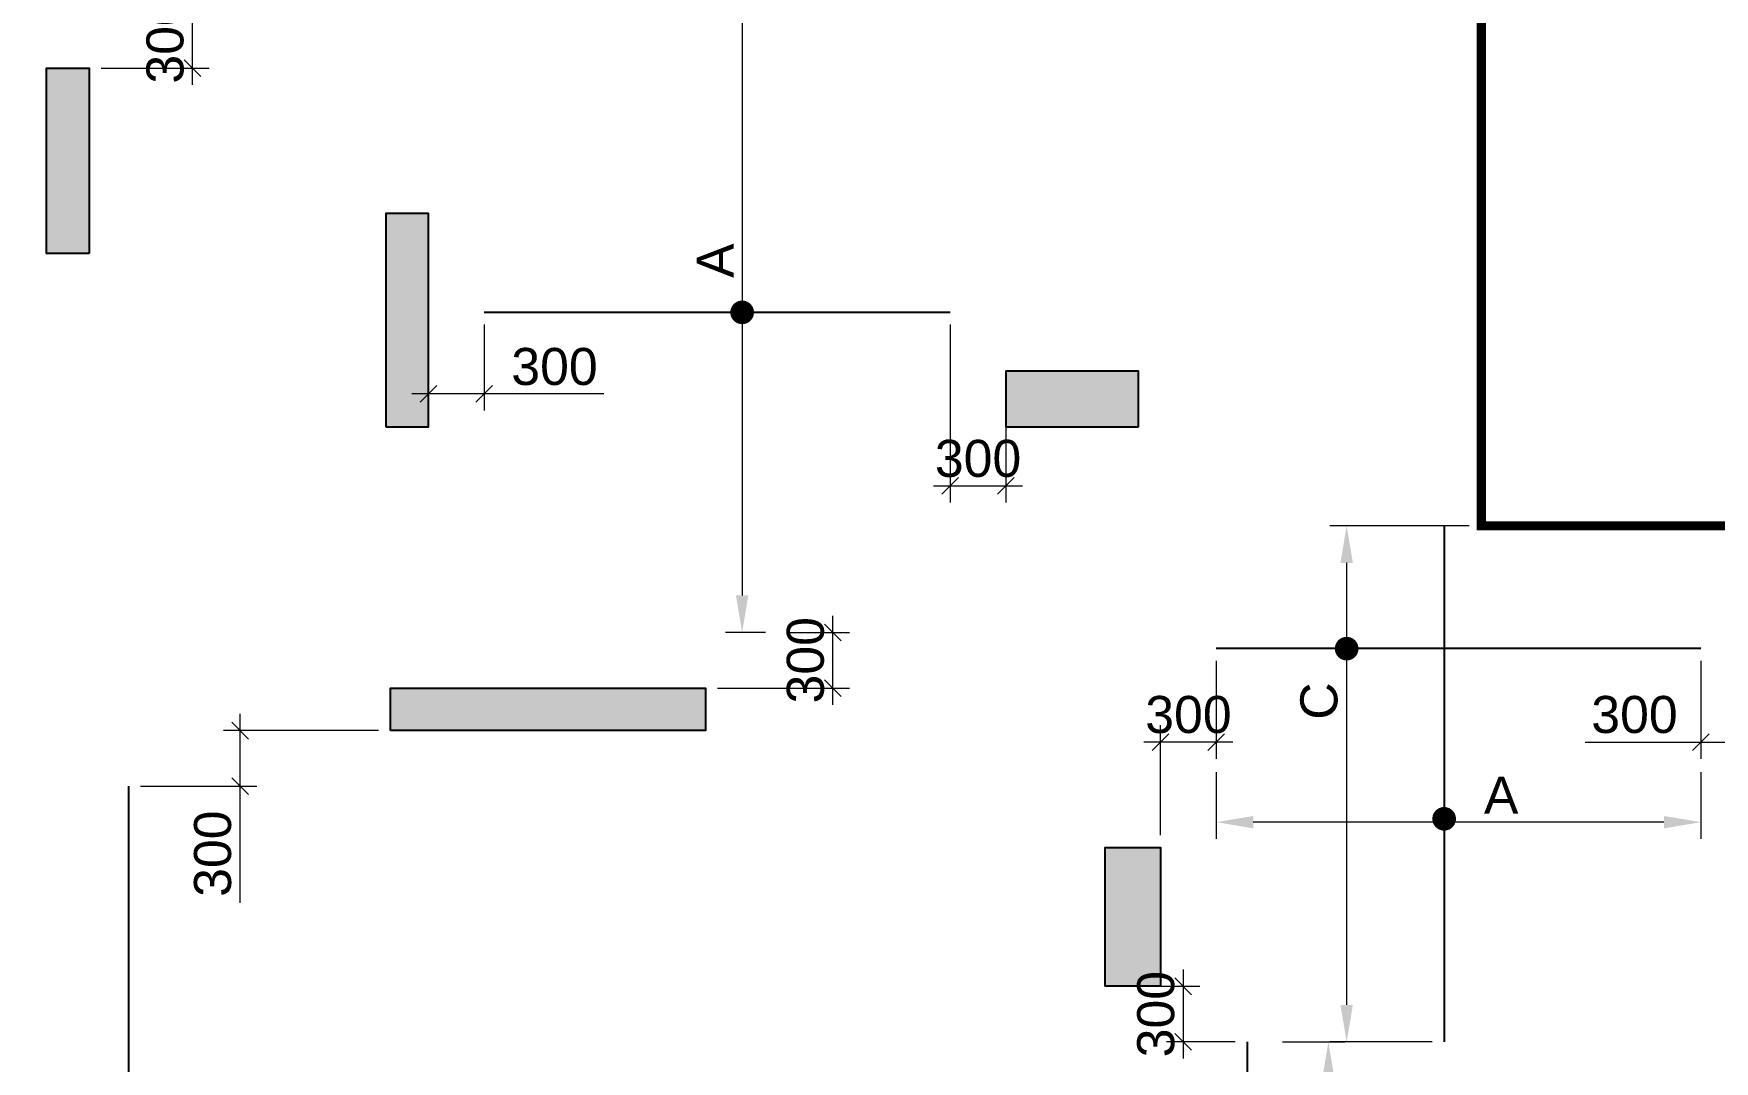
# Model space of a CAD drawing. Header units: millimetres. Extents: x 1123469 to 1883119, y -126924 to 196924.
# Drawn here: x 1622090 to 1631157, y 145739 to 151286 of the extents above; entities that cross this region are included whole.
import ezdxf

# ---------------------------------------------------------------- set-up
doc = ezdxf.new("R2010")
doc.units = ezdxf.units.MM
doc.header["$LTSCALE"] = 500
doc.header["$MEASUREMENT"] = 0
doc.header["$PDMODE"] = 34
doc.linetypes.add('CONTINOUS', pattern=[0])
doc.layers.get('Defpoints').update_dxf_attribs({"lineweight": 0})
for name, color, linetype in [('COL. DIM', 3, 'Continuous'), ('reinf.', 4, 'Continuous'), ('TOWER AREA COLUMN.', 6, 'Continuous')]:
    doc.layers.add(name, color=color, linetype=linetype)
for name, color, linetype, lineweight in [('CUT OUT', 1, 'Continuous', 13), ('dim-M', 1, 'Continuous', 15), ('FOOTING', 1, 'Continuous', 15), ('S - SUNK', 251, 'Continuous', 0), ('TOWER COL HATCH', 253, 'Continuous', 20)]:
    doc.layers.add(name, color=color, linetype=linetype, lineweight=lineweight)
doc.styles.add('3mm', font='arial.ttf')
doc.dimstyles.new('PARAMVEER', dxfattribs={"dimtxt": 200, "dimasz": 100, "dimexe": 0, "dimexo": 25, "dimgap": 10, "dimtad": 1, "dimdec": 0, "dimrnd": 5, "dimzin": 0, "dimdsep": 46, "dimtxsty": '3mm', "dimblk": 'OBLIQUE', "dimcen": 0.09, "dimdle": 75, "dimclrd": 1, "dimclre": 1, "dimclrt": 3, "dimadec": 0, "dimazin": 0, "dimtfac": 1, "dimtdec": 0, "dimtmove": 1, "dimatfit": 3, "dimfxl": 100, "dimtolj": 1, "dimtzin": 0, "dimlwd": 18, "dimlwe": 5, "dimarcsym": 0})

# ---------------------------------------------------------------- blocks, each defined once
blk = doc.blocks.new('3tgra')
at = {"layer": 'TOWER COL HATCH'}
h = blk.add_hatch(color=253, dxfattribs=at)
h.dxf.hatch_style = 1
h.paths.add_polyline_path([(1383490.6, 87076.6), (1383720.6, 87076.6), (1383720.6, 88076.6), (1383490.6, 88076.6)])
h = blk.add_hatch(color=253, dxfattribs=at)
h.dxf.hatch_style = 1
h.paths.add_polyline_path([(1381890.6, 86141.6), (1381660.6, 86141.6), (1381660.6, 87291.6), (1381890.6, 87291.6)])
h = blk.add_hatch(color=253, dxfattribs=at)
h.dxf.hatch_style = 1
h.paths.add_polyline_path([(1377830.6, 86141.6), (1377830.6, 86441.6), (1378545.6, 86441.6), (1378545.6, 86141.6)])
h = blk.add_hatch(color=253, dxfattribs=at)
h.dxf.hatch_style = 1
h.paths.add_polyline_path([(1381865.6, 84501.6), (1381865.6, 84731.6), (1380165.6, 84731.6), (1380165.6, 84501.6)])
h = blk.add_hatch(color=253, dxfattribs=at)
h.dxf.hatch_style = 1
h.paths.add_polyline_path([(1377710.6, 83121.9), (1378010.6, 83121.9), (1378010.6, 83871.9), (1377710.6, 83871.9)])
at = {"layer": 'TOWER AREA COLUMN.', "color": 4}
for points in [[(1383490.6, 87076.6), (1383720.6, 87076.6), (1383720.6, 88076.6), (1383490.6, 88076.6)], [(1381890.6, 86141.6), (1381660.6, 86141.6), (1381660.6, 87291.6), (1381890.6, 87291.6)], [(1377830.6, 86141.6), (1377830.6, 86441.6), (1378545.6, 86441.6), (1378545.6, 86141.6)], [(1381865.6, 84501.6), (1381865.6, 84731.6), (1380165.6, 84731.6), (1380165.6, 84501.6)], [(1377710.6, 83121.9), (1378010.6, 83121.9), (1378010.6, 83871.9), (1377710.6, 83871.9)]]:
    blk.add_lwpolyline(points, close=True, dxfattribs=at)
blk = doc.blocks.new('_Oblique')
at = {"color": 0, "linetype": 'ByBlock', "lineweight": -2}
blk.add_line((-0.5, -0.5), (0.5, 0.5), dxfattribs=at)
blk = doc.blocks.new('*D1138')
at = {"layer": 'COL. DIM', "color": 1, "lineweight": 18, "ltscale": 10, "transparency": 16777216}
for p, q in [((1623203.7, 147134.1), (1623203.7, 147614.1)), ((1623203.7, 146594.8), (1623203.7, 147224.1))]:
    blk.add_line(p, q, dxfattribs=at)
at = {"layer": 'COL. DIM', "color": 1, "linetype": 'CONTINOUS', "lineweight": 5, "ltscale": 10, "transparency": 16777216}
for p, q in [((1623950, 147524.1), (1623113.7, 147524.1)), ((1622666.6, 147224.1), (1623293.7, 147224.1))]:
    blk.add_line(p, q, dxfattribs=at)
at = {"layer": 'Defpoints', "color": 0, "ltscale": 10, "transparency": 16777216}
for p in [(1623203.7, 147524.1), (1624015, 147524.1), (1622601.6, 147224.1)]:
    blk.add_point(p, dxfattribs=at)
at = {"layer": 'COL. DIM', "color": 1, "lineweight": 18, "ltscale": 10, "transparency": 16777216, "xscale": 90, "yscale": 90, "zscale": 90}
for p, rotation in [((1623203.7, 147524.1), 90), ((1623203.7, 147224.1), 270)]:
    blk.add_blockref('_Oblique', p, dxfattribs=dict(at, rotation=rotation))
at = {"layer": 'COL. DIM', "color": 3, "ltscale": 10, "transparency": 16777216, "insert": (1623056.5, 146860.3), "char_height": 200, "attachment_point": 5, "rotation": 90, "style": '3mm'}
blk.add_mtext('\\A1;300', dxfattribs=at)
blk = doc.blocks.new('*D1141')
at = {"layer": 'COL. DIM', "color": 1, "linetype": 'CONTINOUS', "lineweight": 5, "ltscale": 10, "transparency": 16777216}
for p, q in [((1628827.6, 145844.4), (1629165, 145844.4)), ((1629196.3, 141299.4), (1628985, 141299.4))]:
    blk.add_line(p, q, dxfattribs=at)
at = {"layer": 'COL. DIM', "color": 1, "lineweight": 18, "ltscale": 10, "transparency": 16777216}
blk.add_line((1629075, 145644.4), (1629075, 141499.4), dxfattribs=at)
at = {"layer": 'COL. DIM', "color": 1, "ltscale": 10, "transparency": 16777216}
for points in [[(1629041.7, 145644.4), (1629108.3, 145644.4), (1629075, 145844.4)], [(1629041.7, 141499.4), (1629108.3, 141499.4), (1629075, 141299.4)]]:
    blk.add_solid(points, dxfattribs=at)
at = {"layer": 'Defpoints', "color": 0, "ltscale": 10, "transparency": 16777216}
for p in [(1628762.6, 145844.4), (1629075, 141299.4), (1629261.3, 141299.4)]:
    blk.add_point(p, dxfattribs=at)
at = {"layer": 'COL. DIM', "color": 3, "ltscale": 10, "transparency": 16777216, "insert": (1628930, 143789.8), "char_height": 200, "attachment_point": 5, "rotation": 90, "style": '3mm'}
blk.add_mtext('\\A1;B', dxfattribs=at)
blk = doc.blocks.new('*D1144')
at = {"layer": 'COL. DIM', "color": 1, "lineweight": 18, "ltscale": 10, "transparency": 16777216}
blk.add_line((1628291.9, 146234.4), (1628291.9, 145754.4), dxfattribs=at)
at = {"layer": 'COL. DIM', "color": 1, "linetype": 'CONTINOUS', "lineweight": 5, "ltscale": 10, "transparency": 16777216}
for p, q in [((1627935, 146144.4), (1628381.9, 146144.4)), ((1628572.3, 145844.4), (1628201.9, 145844.4))]:
    blk.add_line(p, q, dxfattribs=at)
at = {"layer": 'Defpoints', "color": 0, "ltscale": 10, "transparency": 16777216}
for p in [(1627870, 146144.4), (1628291.9, 145844.4), (1628637.3, 145844.4)]:
    blk.add_point(p, dxfattribs=at)
at = {"layer": 'COL. DIM', "color": 1, "lineweight": 18, "ltscale": 10, "transparency": 16777216, "xscale": 90, "yscale": 90, "zscale": 90}
for p, rotation in [((1628291.9, 146144.4), 90), ((1628291.9, 145844.4), 270)]:
    blk.add_blockref('_Oblique', p, dxfattribs=dict(at, rotation=rotation))
at = {"layer": 'COL. DIM', "color": 3, "ltscale": 10, "transparency": 16777216, "insert": (1628144.8, 145994.4), "char_height": 200, "attachment_point": 5, "rotation": 90, "style": '3mm'}
blk.add_mtext('\\A1;300', dxfattribs=at)
blk = doc.blocks.new('*D1145')
at = {"layer": 'COL. DIM', "color": 1, "linetype": 'CONTINOUS', "lineweight": 5, "ltscale": 10, "transparency": 16777216}
for p, q in [((1631085, 147901.7), (1631085, 147372.9)), ((1631385, 147614.4), (1631385, 147372.9))]:
    blk.add_line(p, q, dxfattribs=at)
at = {"layer": 'COL. DIM', "color": 1, "lineweight": 18, "ltscale": 10, "transparency": 16777216}
for p, q in [((1630460.8, 147462.9), (1631085, 147462.9)), ((1630995, 147462.9), (1631475, 147462.9))]:
    blk.add_line(p, q, dxfattribs=at)
at = {"layer": 'Defpoints', "color": 0, "ltscale": 10, "transparency": 16777216}
for p in [(1631085, 147966.7), (1631385, 147679.4), (1631385, 147462.9)]:
    blk.add_point(p, dxfattribs=at)
at = {"layer": 'COL. DIM', "color": 1, "lineweight": 18, "ltscale": 10, "transparency": 16777216, "xscale": 90, "yscale": 90, "zscale": 90, "rotation": 180}
blk.add_blockref('_Oblique', (1631085, 147462.9), dxfattribs=at)
at = {"layer": 'COL. DIM', "color": 1, "lineweight": 18, "ltscale": 10, "transparency": 16777216, "xscale": 90, "yscale": 90, "zscale": 90}
blk.add_blockref('_Oblique', (1631385, 147462.9), dxfattribs=at)
at = {"layer": 'COL. DIM', "color": 3, "ltscale": 10, "transparency": 16777216, "insert": (1630726.4, 147610.1), "char_height": 200, "attachment_point": 5, "style": '3mm'}
blk.add_mtext('\\A1;300', dxfattribs=at)
blk = doc.blocks.new('*D1146')
at = {"layer": 'COL. DIM', "color": 1, "linetype": 'CONTINOUS', "lineweight": 5, "ltscale": 10, "transparency": 16777216}
for p, q in [((1629835, 148629.4), (1629083.6, 148629.4)), ((1629634.5, 145844.4), (1629083.6, 145844.4))]:
    blk.add_line(p, q, dxfattribs=at)
at = {"layer": 'COL. DIM', "color": 1, "lineweight": 18, "ltscale": 10, "transparency": 16777216}
blk.add_line((1629173.6, 148429.4), (1629173.6, 146044.4), dxfattribs=at)
at = {"layer": 'COL. DIM', "color": 1, "ltscale": 10, "transparency": 16777216}
for points in [[(1629140.3, 148429.4), (1629207, 148429.4), (1629173.6, 148629.4)], [(1629140.3, 146044.4), (1629207, 146044.4), (1629173.6, 145844.4)]]:
    blk.add_solid(points, dxfattribs=at)
at = {"layer": 'Defpoints', "color": 0, "ltscale": 10, "transparency": 16777216}
for p in [(1629900, 148629.4), (1629173.6, 145844.4), (1629699.5, 145844.4)]:
    blk.add_point(p, dxfattribs=at)
at = {"layer": 'COL. DIM', "color": 3, "ltscale": 10, "transparency": 16777216, "insert": (1629025.2, 147683.9), "char_height": 200, "attachment_point": 5, "rotation": 90, "style": '3mm'}
blk.add_mtext('\\A1;C', dxfattribs=at)
blk = doc.blocks.new('*D1147')
at = {"layer": 'COL. DIM', "color": 1, "linetype": 'CONTINOUS', "lineweight": 5, "ltscale": 10, "transparency": 16777216}
for p, q in [((1628470, 147901.7), (1628470, 147372.9)), ((1628170, 146959.4), (1628170, 147552.9))]:
    blk.add_line(p, q, dxfattribs=at)
at = {"layer": 'COL. DIM', "color": 1, "lineweight": 18, "ltscale": 10, "transparency": 16777216}
blk.add_line((1628560, 147462.9), (1628080, 147462.9), dxfattribs=at)
at = {"layer": 'Defpoints', "color": 0, "ltscale": 10, "transparency": 16777216}
for p in [(1628470, 147966.7), (1628170, 147462.9), (1628170, 146894.4)]:
    blk.add_point(p, dxfattribs=at)
at = {"layer": 'COL. DIM', "color": 1, "lineweight": 18, "ltscale": 10, "transparency": 16777216, "xscale": 90, "yscale": 90, "zscale": 90, "rotation": 180}
blk.add_blockref('_Oblique', (1628170, 147462.9), dxfattribs=at)
at = {"layer": 'COL. DIM', "color": 1, "lineweight": 18, "ltscale": 10, "transparency": 16777216, "xscale": 90, "yscale": 90, "zscale": 90}
blk.add_blockref('_Oblique', (1628470, 147462.9), dxfattribs=at)
at = {"layer": 'COL. DIM', "color": 3, "ltscale": 10, "transparency": 16777216, "insert": (1628320, 147610.1), "char_height": 200, "attachment_point": 5, "style": '3mm'}
blk.add_mtext('\\A1;300', dxfattribs=at)
blk = doc.blocks.new('*D1164')
at = {"layer": 'COL. DIM', "color": 1, "linetype": 'CONTINOUS', "lineweight": 5, "ltscale": 10, "transparency": 16777216}
for p, q in [((1627035, 149716.4), (1627035, 148755)), ((1627335, 149399.1), (1627335, 148755))]:
    blk.add_line(p, q, dxfattribs=at)
at = {"layer": 'COL. DIM', "color": 1, "lineweight": 18, "ltscale": 10, "transparency": 16777216}
blk.add_line((1626945, 148845), (1627425, 148845), dxfattribs=at)
at = {"layer": 'Defpoints', "color": 0, "ltscale": 10, "transparency": 16777216}
for p in [(1627035, 149781.4), (1627335, 149464.1), (1627335, 148845)]:
    blk.add_point(p, dxfattribs=at)
at = {"layer": 'COL. DIM', "color": 1, "lineweight": 18, "ltscale": 10, "transparency": 16777216, "xscale": 90, "yscale": 90, "zscale": 90, "rotation": 180}
blk.add_blockref('_Oblique', (1627035, 148845), dxfattribs=at)
at = {"layer": 'COL. DIM', "color": 1, "lineweight": 18, "ltscale": 10, "transparency": 16777216, "xscale": 90, "yscale": 90, "zscale": 90}
blk.add_blockref('_Oblique', (1627335, 148845), dxfattribs=at)
at = {"layer": 'COL. DIM', "color": 3, "ltscale": 10, "transparency": 16777216, "insert": (1627185, 148992.2), "char_height": 200, "attachment_point": 5, "style": '3mm'}
blk.add_mtext('\\A1;300', dxfattribs=at)
blk = doc.blocks.new('*D1165')
at = {"layer": 'COL. DIM', "color": 1, "linetype": 'CONTINOUS', "lineweight": 5, "ltscale": 10, "transparency": 16777216}
for p, q in [((1625858, 152114.1), (1626002.3, 152114.1)), ((1626038, 148054.1), (1625822.3, 148054.1))]:
    blk.add_line(p, q, dxfattribs=at)
at = {"layer": 'COL. DIM', "color": 1, "lineweight": 18, "ltscale": 10, "transparency": 16777216}
blk.add_line((1625912.3, 151914.1), (1625912.3, 148254.1), dxfattribs=at)
at = {"layer": 'COL. DIM', "color": 1, "ltscale": 10, "transparency": 16777216}
for points in [[(1625879, 151914.1), (1625945.6, 151914.1), (1625912.3, 152114.1)], [(1625879, 148254.1), (1625945.6, 148254.1), (1625912.3, 148054.1)]]:
    blk.add_solid(points, dxfattribs=at)
at = {"layer": 'Defpoints', "color": 0, "ltscale": 10, "transparency": 16777216}
for p in [(1625793, 152114.1), (1625912.3, 148054.1), (1626103, 148054.1)]:
    blk.add_point(p, dxfattribs=at)
at = {"layer": 'COL. DIM', "color": 3, "ltscale": 10, "transparency": 16777216, "insert": (1625767.3, 150060.4), "char_height": 200, "attachment_point": 5, "rotation": 90, "style": '3mm'}
blk.add_mtext('\\A1;A', dxfattribs=at)
blk = doc.blocks.new('*D1166')
at = {"layer": 'COL. DIM', "color": 1, "linetype": 'CONTINOUS', "lineweight": 5, "ltscale": 10, "transparency": 16777216}
for p, q in [((1624520, 149716.4), (1624520, 149251)), ((1624220, 149399.1), (1624220, 149251))]:
    blk.add_line(p, q, dxfattribs=at)
at = {"layer": 'COL. DIM', "color": 1, "lineweight": 18, "ltscale": 10, "transparency": 16777216}
for p, q in [((1624610, 149341), (1624130, 149341)), ((1625165.7, 149341), (1624520, 149341))]:
    blk.add_line(p, q, dxfattribs=at)
at = {"layer": 'Defpoints', "color": 0, "ltscale": 10, "transparency": 16777216}
for p in [(1624520, 149781.4), (1624220, 149464.1), (1624220, 149341)]:
    blk.add_point(p, dxfattribs=at)
at = {"layer": 'COL. DIM', "color": 1, "lineweight": 18, "ltscale": 10, "transparency": 16777216, "xscale": 90, "yscale": 90, "zscale": 90, "rotation": 180}
blk.add_blockref('_Oblique', (1624220, 149341), dxfattribs=at)
at = {"layer": 'COL. DIM', "color": 1, "lineweight": 18, "ltscale": 10, "transparency": 16777216, "xscale": 90, "yscale": 90, "zscale": 90}
blk.add_blockref('_Oblique', (1624520, 149341), dxfattribs=at)
at = {"layer": 'COL. DIM', "color": 3, "ltscale": 10, "transparency": 16777216, "insert": (1624900.1, 149488.1), "char_height": 200, "attachment_point": 5, "style": '3mm'}
blk.add_mtext('\\A1;300', dxfattribs=at)
blk = doc.blocks.new('*D1167')
at = {"layer": 'COL. DIM', "color": 1, "lineweight": 18, "ltscale": 10, "transparency": 16777216}
blk.add_line((1626401.7, 147664.1), (1626401.7, 148144.1), dxfattribs=at)
at = {"layer": 'COL. DIM', "color": 1, "linetype": 'CONTINOUS', "lineweight": 5, "ltscale": 10, "transparency": 16777216}
for p, q in [((1626168, 148054.1), (1626491.7, 148054.1)), ((1625780, 147754.1), (1626491.7, 147754.1))]:
    blk.add_line(p, q, dxfattribs=at)
at = {"layer": 'Defpoints', "color": 0, "ltscale": 10, "transparency": 16777216}
for p in [(1626103, 148054.1), (1626401.7, 148054.1), (1625715, 147754.1)]:
    blk.add_point(p, dxfattribs=at)
at = {"layer": 'COL. DIM', "color": 1, "lineweight": 18, "ltscale": 10, "transparency": 16777216, "xscale": 90, "yscale": 90, "zscale": 90}
for p, rotation in [((1626401.7, 148054.1), 90), ((1626401.7, 147754.1), 270)]:
    blk.add_blockref('_Oblique', p, dxfattribs=dict(at, rotation=rotation))
at = {"layer": 'COL. DIM', "color": 3, "ltscale": 10, "transparency": 16777216, "insert": (1626254.5, 147904.1), "char_height": 200, "attachment_point": 5, "rotation": 90, "style": '3mm'}
blk.add_mtext('\\A1;300', dxfattribs=at)
blk = doc.blocks.new('*D1199')
at = {"layer": 'COL. DIM', "color": 1, "linetype": 'CONTINOUS', "lineweight": 5, "ltscale": 10, "transparency": 16777216}
for p, q in [((1628470, 147300.4), (1628470, 146940.3)), ((1631085, 147300.4), (1631085, 146940.3))]:
    blk.add_line(p, q, dxfattribs=at)
at = {"layer": 'COL. DIM', "color": 1, "lineweight": 18, "ltscale": 10, "transparency": 16777216}
blk.add_line((1630885, 147030.3), (1628670, 147030.3), dxfattribs=at)
at = {"layer": 'COL. DIM', "color": 1, "ltscale": 10, "transparency": 16777216}
for points in [[(1628670, 147063.7), (1628670, 146997), (1628470, 147030.3)], [(1630885, 147063.7), (1630885, 146997), (1631085, 147030.3)]]:
    blk.add_solid(points, dxfattribs=at)
at = {"layer": 'Defpoints', "color": 0, "ltscale": 10, "transparency": 16777216}
for p in [(1628470, 147365.4), (1631085, 147365.4), (1628470, 147030.3)]:
    blk.add_point(p, dxfattribs=at)
at = {"layer": 'COL. DIM', "color": 3, "ltscale": 10, "transparency": 16777216, "insert": (1630007.3, 147175.3), "char_height": 200, "width": 21.479, "attachment_point": 5, "style": '3mm'}
blk.add_mtext('\\A1;A', dxfattribs=at)
blk = doc.blocks.new('*D1217')
at = {"layer": 'COL. DIM', "color": 1, "lineweight": 18, "ltscale": 10, "transparency": 16777216}
blk.add_line((1622947, 151009.1), (1622947, 151489.1), dxfattribs=at)
at = {"layer": 'COL. DIM', "color": 1, "linetype": 'CONTINOUS', "lineweight": 5, "ltscale": 10, "transparency": 16777216}
for p, q in [((1623594.2, 151399.1), (1622857, 151399.1)), ((1622455, 151099.1), (1623037, 151099.1))]:
    blk.add_line(p, q, dxfattribs=at)
at = {"layer": 'Defpoints', "color": 0, "ltscale": 10, "transparency": 16777216}
for p in [(1622947, 151399.1), (1623659.2, 151399.1), (1622390, 151099.1)]:
    blk.add_point(p, dxfattribs=at)
at = {"layer": 'COL. DIM', "color": 1, "lineweight": 18, "ltscale": 10, "transparency": 16777216, "xscale": 90, "yscale": 90, "zscale": 90}
for p, rotation in [((1622947, 151399.1), 90), ((1622947, 151099.1), 270)]:
    blk.add_blockref('_Oblique', p, dxfattribs=dict(at, rotation=rotation))
at = {"layer": 'COL. DIM', "color": 3, "ltscale": 10, "transparency": 16777216, "insert": (1622799.8, 151249.1), "char_height": 200, "attachment_point": 5, "rotation": 90, "style": '3mm'}
blk.add_mtext('\\A1;300', dxfattribs=at)
blk = doc.blocks.new('*D2625')
at = {"layer": 'COL. DIM', "color": 1, "lineweight": 18, "ltscale": 10, "transparency": 16777216}
blk.add_line((1725455.6, 141997.5), (1725455.6, 141517.5), dxfattribs=at)
at = {"layer": 'COL. DIM', "color": 1, "linetype": 'CONTINOUS', "lineweight": 5, "ltscale": 10, "transparency": 16777216}
for p, q in [((1725012.2, 141907.5), (1725545.6, 141907.5)), ((1724393.3, 141607.5), (1725545.6, 141607.5))]:
    blk.add_line(p, q, dxfattribs=at)
at = {"layer": 'Defpoints', "color": 0, "ltscale": 10, "transparency": 16777216}
for p in [(1358872.1, 158914.1), (1431760.6, 158914.1), (1724947.2, 141907.5), (1724328.3, 141607.5), (1725455.6, 141607.5), (1442850.6, 126979.3)]:
    blk.add_point(p, dxfattribs=at)
at = {"layer": 'S - SUNK', "color": 1, "lineweight": 18, "ltscale": 10, "transparency": 16777216}
blk.add_line((1358872.1, 126904.3), (1358872.1, 158989.1), dxfattribs=at)
at = {"layer": 'S - SUNK', "color": 1, "lineweight": 5, "ltscale": 10, "transparency": 16777216}
for p, q in [((1358872.3, 158914.1), (1358872.1, 158914.1)), ((1358872.3, 126979.3), (1358872.1, 126979.3))]:
    blk.add_line(p, q, dxfattribs=at)
at = {"layer": 'COL. DIM', "color": 1, "lineweight": 18, "ltscale": 10, "transparency": 16777216, "xscale": 90, "yscale": 90, "zscale": 90}
for p, rotation in [((1725455.6, 141907.5), 90), ((1725455.6, 141607.5), 270)]:
    blk.add_blockref('_Oblique', p, dxfattribs=dict(at, rotation=rotation))
at = {"layer": 'S - SUNK', "color": 1, "lineweight": 18, "ltscale": 10, "transparency": 16777216, "xscale": 100, "yscale": 100, "zscale": 100}
for p, rotation in [((1358872.1, 158914.1), 90), ((1358872.1, 126979.3), 270)]:
    blk.add_blockref('_Oblique', p, dxfattribs=dict(at, rotation=rotation))
at = {"layer": 'COL. DIM', "color": 3, "ltscale": 10, "transparency": 16777216, "insert": (1725308.4, 141757.5), "char_height": 200, "attachment_point": 5, "rotation": 90, "style": '3mm'}
blk.add_mtext('\\A1;300', dxfattribs=at)
at = {"layer": 'S - SUNK', "color": 3, "ltscale": 10, "transparency": 16777216, "insert": (1358759.9, 142946.7), "char_height": 200, "attachment_point": 5, "rotation": 90, "style": '3mm'}
blk.add_mtext('\\A1;31935', dxfattribs=at)
blk = doc.blocks.new('*D3556')
at = {"layer": 'COL. DIM', "color": 1, "lineweight": 18, "ltscale": 10, "transparency": 16777216}
blk.add_line((1817173.9, 134747.8), (1817173.9, 133597.8), dxfattribs=at)
at = {"layer": 'COL. DIM', "color": 1, "linetype": 'CONTINOUS', "lineweight": 5, "ltscale": 10, "transparency": 16777216}
for p, q in [((1817863.7, 134657.8), (1817083.9, 134657.8)), ((1816402.2, 133687.8), (1817263.9, 133687.8))]:
    blk.add_line(p, q, dxfattribs=at)
at = {"layer": 'Defpoints', "color": 0, "ltscale": 10, "transparency": 16777216}
for p in [(1417087.7, 156599.2), (1417240.6, 156599.2), (1417240.6, 155194.2), (1817928.7, 134657.8), (1816337.2, 133687.8), (1817173.9, 133687.8)]:
    blk.add_point(p, dxfattribs=at)
at = {"layer": 'S - SUNK', "color": 1, "lineweight": 18, "ltscale": 10, "transparency": 16777216}
blk.add_line((1417087.7, 155119.2), (1417087.7, 156674.2), dxfattribs=at)
at = {"layer": 'S - SUNK', "color": 1, "lineweight": 5, "ltscale": 10, "transparency": 16777216}
for p, q in [((1417087.8, 156599.2), (1417087.7, 156599.2)), ((1417087.8, 155194.2), (1417087.7, 155194.2))]:
    blk.add_line(p, q, dxfattribs=at)
at = {"layer": 'COL. DIM', "color": 1, "lineweight": 18, "ltscale": 10, "transparency": 16777216, "xscale": 90, "yscale": 90, "zscale": 90}
for p, rotation in [((1817173.9, 134657.8), 90), ((1817173.9, 133687.8), 270)]:
    blk.add_blockref('_Oblique', p, dxfattribs=dict(at, rotation=rotation))
at = {"layer": 'S - SUNK', "color": 1, "lineweight": 18, "ltscale": 10, "transparency": 16777216, "xscale": 100, "yscale": 100, "zscale": 100}
for p, rotation in [((1417087.7, 156599.2), 90), ((1417087.7, 155194.2), 270)]:
    blk.add_blockref('_Oblique', p, dxfattribs=dict(at, rotation=rotation))
at = {"layer": 'COL. DIM', "color": 3, "ltscale": 10, "transparency": 16777216, "insert": (1817026.8, 134172.8), "char_height": 200, "attachment_point": 5, "rotation": 90, "style": '3mm'}
blk.add_mtext('\\A1;970', dxfattribs=at)
at = {"layer": 'S - SUNK', "color": 3, "ltscale": 10, "transparency": 16777216, "insert": (1416975.6, 155896.7), "char_height": 200, "attachment_point": 5, "rotation": 90, "style": '3mm'}
blk.add_mtext('\\A1;1405', dxfattribs=at)

msp = doc.modelspace()

# ---------------------------------------------------------------- linework, layer by layer
at = {"layer": 'dim-M', "color": 4, "ltscale": 10, "const_width": 63.8}
for points in [[(1625944.2, 149781.4, -1), (1625880.4, 149781.4, -1)], [(1629205.5, 147966.7, -1), (1629141.7, 147966.7, -1)], [(1629731.4, 147048.3, -1), (1629667.7, 147048.3, -1)]]:
    msp.add_lwpolyline(points, format="xyb", close=True, dxfattribs=at)
at = {"layer": 'FOOTING', "color": 3, "ltscale": 10, "const_width": 50}
msp.add_lwpolyline([(1588640, 155194.2), (1615380, 155194.2), (1615380, 156599.2), (1617075, 156599.2), (1617075, 157414.1), (1621025, 157414.1), (1621025, 158914.1), (1629900, 158914.1), (1629900, 148629.4), (1640990, 148629.4), (1640990, 126979.3), (1632435, 126979.3)], dxfattribs=at)
at = {"layer": 'reinf.', "color": 4, "ltscale": 1.4}
for p, q in [((1627035, 149781.4), (1624520, 149781.4)), ((1631085, 147966.7), (1628470, 147966.7)), ((1622601.6, 147224.1), (1622601.6, 141984.2))]:
    msp.add_line(p, q, dxfattribs=at)
at = {"layer": 'reinf.', "color": 4, "ltscale": 10}
for p, q in [((1629699.5, 148629.4), (1629699.5, 145844.4)), ((1628637.3, 145844.4), (1628637.3, 141299.4))]:
    msp.add_line(p, q, dxfattribs=at)

# ---------------------------------------------------------------- block references
at = {"layer": 'CUT OUT', "color": 4, "xscale": -1}
msp.add_blockref('3tgra', (3005880.6, 63022.5), dxfattribs=at)

# ---------------------------------------------------------------- dimensions: what is measured, and where the dimension line sits
at = {"layer": 'COL. DIM', "color": 6, "ltscale": 10}
for base, p1, p2, angle, picture, middle in [((1725455.6, 141607.5), (1724947.2, 141907.5), (1724328.3, 141607.5), 90, '*D2625', (1725455.6, 141757.5)), ((1622947, 151399.1), (1622390, 151099.1), (1623659.2, 151399.1), 270, '*D1217', (1622947, 151249.1)), ((1624220, 149341), (1624520, 149781.4), (1624220, 149464.1), 180, '*D1166', (1624900.1, 149185.6)), ((1627335, 148845), (1627035, 149781.4), (1627335, 149464.1), 0, '*D1164', (1627185, 148845)), ((1626401.7, 148054.1), (1625715, 147754.1), (1626103, 148054.1), 270, '*D1167', (1626401.7, 147904.1)), ((1628170, 147462.9), (1628470, 147966.7), (1628170, 146894.4), 180, '*D1147', (1628320, 147462.9)), ((1631385, 147462.9), (1631085, 147966.7), (1631385, 147679.4), 0, '*D1145', (1630726.4, 147410.4)), ((1623203.7, 147524.1), (1622601.6, 147224.1), (1624015, 147524.1), 270, '*D1138', (1623255.6, 146860.3)), ((1628291.9, 145844.4), (1627870, 146144.4), (1628637.3, 145844.4), 90, '*D1144', (1628291.9, 145994.4))]:
    dim = msp.add_linear_dim(base=base, p1=p1, p2=p2, angle=angle, dimstyle='PARAMVEER', override={"dimasz": 90, "dimexe": 90, "dimexo": 65, "dimgap": 45, "dimpost": '\\X', "dimdle": 90, "dimfxl": 0.18, "dimarcsym": 1}, dxfattribs=at)
    dim.commit()
    dim.dimension.update_dxf_attribs({"geometry": picture, "text_midpoint": middle, "dimtype": 160})
dim = msp.add_linear_dim(base=(1817173.9, 133687.8), p1=(1817928.7, 134657.8), p2=(1816337.2, 133687.8), angle=90, dimstyle='PARAMVEER', override={"dimasz": 90, "dimexe": 90, "dimexo": 65, "dimgap": 45, "dimpost": '\\X', "dimdle": 90, "dimfxl": 0.18, "dimarcsym": 1}, dxfattribs=at)
dim.commit()
dim.dimension.update_dxf_attribs({"geometry": '*D3556', "text_midpoint": (1817026.8, 134172.8)})
for base, p1, p2, angle, text, picture, middle in [((1625912.3, 148054.1), (1625793, 152114.1), (1626103, 148054.1), 90, 'A', '*D1165', (1625912.3, 150060.4)), ((1629173.6, 145844.4), (1629900, 148629.4), (1629699.5, 145844.4), 90, 'C', '*D1146', (1629173.6, 147683.9)), ((1628470, 147030.3), (1631085, 147365.4), (1628470, 147365.4), 180, 'A', '*D1199', (1630007.3, 147030.3)), ((1629075, 141299.4), (1628762.6, 145844.4), (1629261.3, 141299.4), 90, 'B', '*D1141', (1629075, 143789.8))]:
    dim = msp.add_linear_dim(base=base, p1=p1, p2=p2, angle=angle, text=text, dimstyle='PARAMVEER', override={"dimasz": 200, "dimexe": 90, "dimexo": 65, "dimgap": 45, "dimpost": '\\X', "dimsah": 1, "dimdle": 90, "dimfxl": 0.18, "dimarcsym": 1}, dxfattribs=at)
    dim.commit()
    dim.dimension.update_dxf_attribs({"geometry": picture, "text_midpoint": middle, "dimtype": 160})
at = {"layer": 'S - SUNK', "color": 4, "ltscale": 10}
for base, p1, p2, picture, middle in [((1358872.1, 158914.1), (1442850.6, 126979.3), (1431760.6, 158914.1), '*D2625', (1358759.9, 142946.7)), ((1417087.7, 156599.2), (1417240.6, 155194.2), (1417240.6, 156599.2), '*D3556', (1416975.6, 155896.7))]:
    dim = msp.add_linear_dim(base=base, p1=p1, p2=p2, angle=90, dimstyle='PARAMVEER', override={"dimpost": '\\X', "dimfxl": 0.15, "dimfxlon": 1, "dimarcsym": 1}, dxfattribs=at)
    dim.commit()
    dim.dimension.update_dxf_attribs({"geometry": picture, "text_midpoint": middle})

doc.saveas('drawing.dxf')
